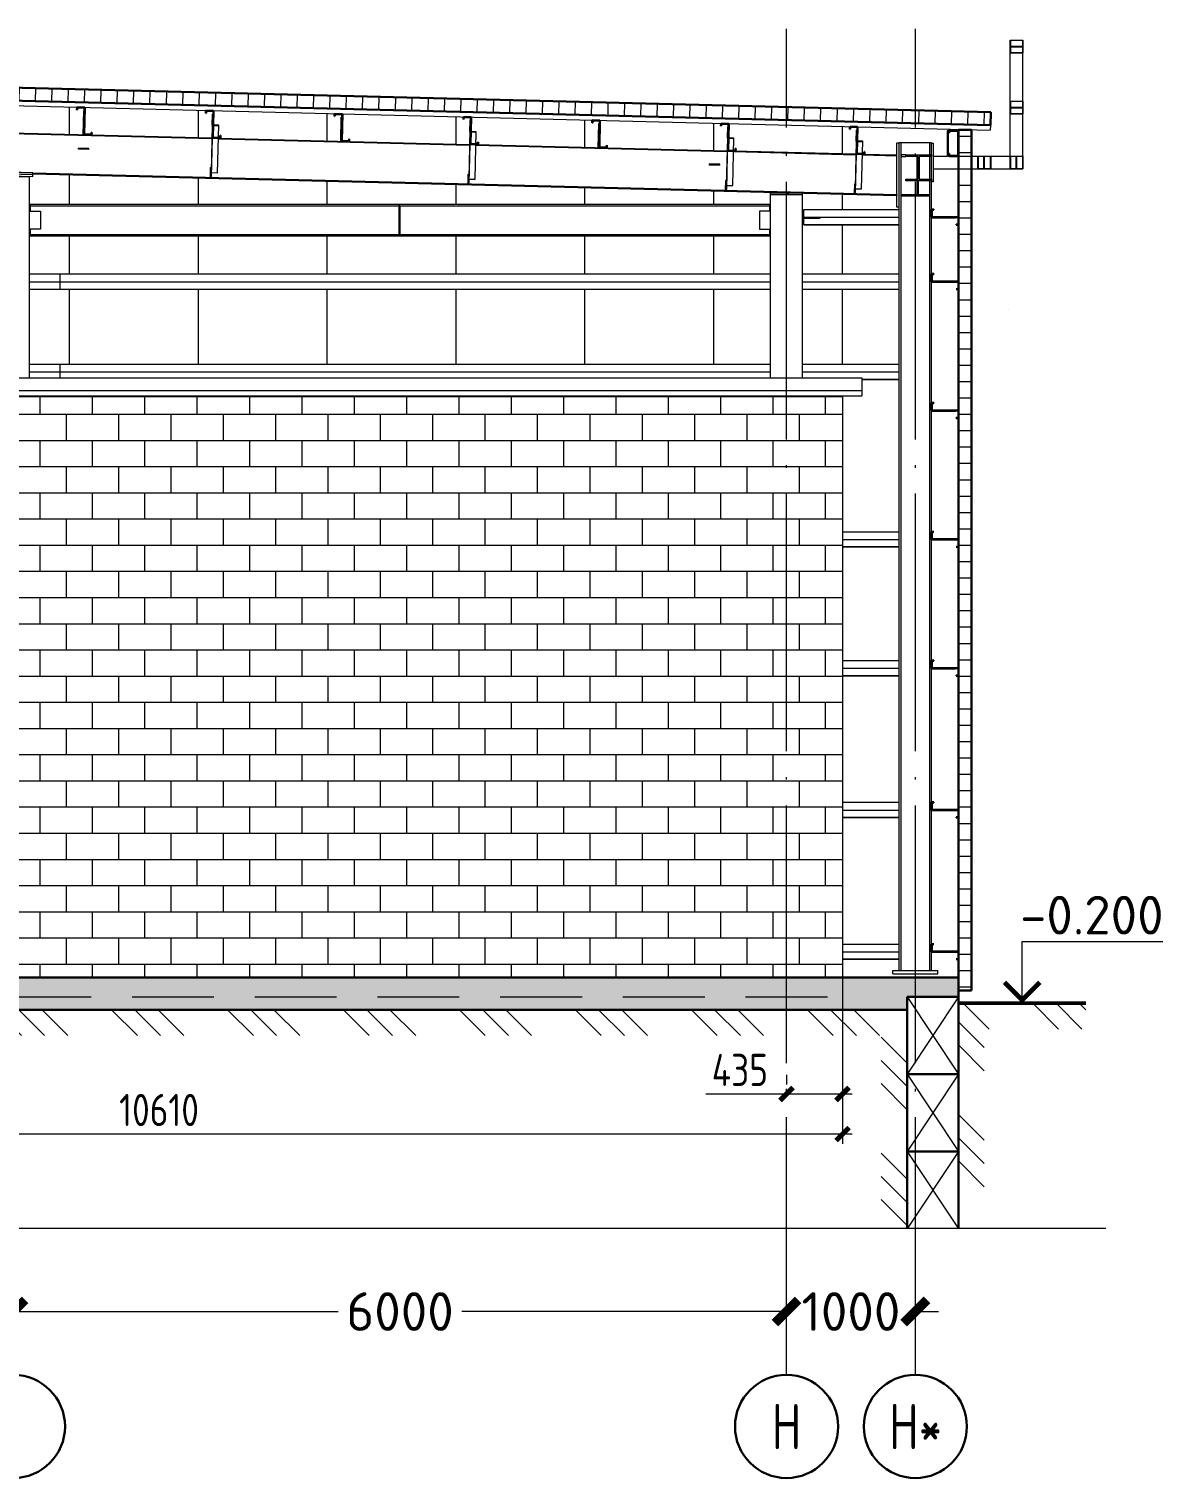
# Model space of a CAD drawing. Extents: x -965262 to 1142518, y -357520 to 71675.
# Drawn here: x 819676 to 828509, y -209034 to -197788 of the extents above; entities that cross this region are included whole.
import ezdxf

# ---------------------------------------------------------------- set-up
doc = ezdxf.new("R2010")
doc.units = 0
doc.header["$LTSCALE"] = 10
doc.linetypes.add('DOTE', pattern=[2.42, 2, -0.2, 0.02, -0.2])
doc.linetypes.add('HIDDEN', pattern=[9.525, 6.35, -3.175])
doc.layers.get('0').update_dxf_attribs({"linetype": 'CONTINUOUS', "lineweight": 30})
doc.layers.get('Defpoints').update_dxf_attribs({"linetype": 'CONTINUOUS'})
doc.layers.add('DOTE', color=7, linetype='DOTE', lineweight=9)
doc.styles.add('GOST 2.304', font='isocpeur.ttf', dxfattribs={"width": 0.75, "height": 250})
doc.styles.get("Standard").update_dxf_attribs({"font": 'isocpeur.ttf', "height": 300})
doc.styles.add('ГОСТ 2м', font='isocpeur.ttf', dxfattribs={"width": 0.8, "height": 250})
doc.dimstyles.get("Standard").update_dxf_attribs({"dimscale": 100, "dimtxt": 300, "dimasz": 1.8, "dimexe": 1.8, "dimexo": 0.625, "dimgap": 0.9, "dimtad": 0, "dimdec": 0, "dimzin": 0, "dimdsep": 46, "dimtxsty": 'Standard', "dimblk": 'ARCHTICK', "dimcen": 0.9, "dimclrd": 256, "dimclre": 256, "dimclrt": 256, "dimadec": 0, "dimazin": 0, "dimtfac": 1, "dimtdec": 0, "dimtofl": 0, "dimtmove": 0, "dimatfit": 3, "dimfxl": 1, "dimtolj": 1, "dimtzin": 0, "dimlwd": 15, "dimlwe": 15, "dimarcsym": 0})
doc.dimstyles.new('ГОСТ 2м', dxfattribs={"dimtxt": 250, "dimasz": 100, "dimexe": 75, "dimexo": 150, "dimgap": 62.5, "dimtad": 1, "dimdec": 0, "dimtxsty": 'ГОСТ 2м', "dimblk": 'ARCHTICK', "dimcen": 150, "dimdle": 75, "dimclrd": 256, "dimclre": 256, "dimclrt": 256, "dimadec": 0, "dimazin": 0, "dimtfac": 1, "dimtdec": 0, "dimtmove": 0, "dimatfit": 3, "dimldrblk": 'OBLIQUE', "dimfxl": 1, "dimlwd": 15, "dimlwe": 15, "dimarcsym": 0})

# ---------------------------------------------------------------- blocks, each defined once
blk = doc.blocks.new('_ArchTick')
at = {"color": 0, "linetype": 'ByBlock', "lineweight": 0, "const_width": 0.4}
blk.add_lwpolyline([(-0.5, -0.5), (0.5, 0.5)], dxfattribs=at)
blk = doc.blocks.new('*D636')
at = {"lineweight": 15, "transparency": 16777216}
for p, q in [((819556, -207680), (819556, -207562)), ((825556, -207680), (825556, -207562)), ((819556, -207742), (822076, -207742)), ((825556, -207742), (823036, -207742))]:
    blk.add_line(p, q, dxfattribs=at)
at = {"layer": 'Defpoints', "color": 0, "lineweight": 15, "transparency": 16777216}
for p in [(819556, -207742), (825556, -207742), (825556, -207742)]:
    blk.add_point(p, dxfattribs=at)
at = {"lineweight": 15, "transparency": 16777216, "xscale": 180, "yscale": 180, "zscale": 180, "rotation": 180}
blk.add_blockref('_ArchTick', (819556, -207742), dxfattribs=at)
at = {"lineweight": 15, "transparency": 16777216, "xscale": 180, "yscale": 180, "zscale": 180}
blk.add_blockref('_ArchTick', (825556, -207742), dxfattribs=at)
at = {"lineweight": 15, "transparency": 16777216, "insert": (822556, -207742), "char_height": 300, "attachment_point": 5}
blk.add_mtext('\\A1;6000', dxfattribs=at)
blk = doc.blocks.new('*D637')
at = {"lineweight": 15, "transparency": 16777216}
for p, q in [((825556, -207680), (825556, -207562)), ((826556, -207680), (826556, -207562)), ((825556, -207742), (825376, -207742)), ((826556, -207742), (826736, -207742))]:
    blk.add_line(p, q, dxfattribs=at)
at = {"layer": 'Defpoints', "color": 0, "lineweight": 15, "transparency": 16777216}
for p in [(825556, -207742), (826556, -207742), (826556, -207742)]:
    blk.add_point(p, dxfattribs=at)
at = {"lineweight": 15, "transparency": 16777216, "xscale": 180, "yscale": 180, "zscale": 180}
blk.add_blockref('_ArchTick', (825556, -207742), dxfattribs=at)
at = {"lineweight": 15, "transparency": 16777216, "xscale": 180, "yscale": 180, "zscale": 180, "rotation": 180}
blk.add_blockref('_ArchTick', (826556, -207742), dxfattribs=at)
at = {"lineweight": 15, "transparency": 16777216, "insert": (826056, -207742), "char_height": 300, "attachment_point": 5}
blk.add_mtext('\\A1;1000', dxfattribs=at)
blk = doc.blocks.new('*D646')
at = {"lineweight": 15, "transparency": 16777216}
for p, q in [((815381, -205300), (815381, -206440)), ((825991, -205300), (825991, -206440)), ((826066, -206365), (815306, -206365))]:
    blk.add_line(p, q, dxfattribs=at)
at = {"layer": 'Defpoints', "color": 0, "lineweight": 15, "transparency": 16777216}
for p in [(815381, -205150), (825991, -205150), (815381, -206365)]:
    blk.add_point(p, dxfattribs=at)
at = {"lineweight": 15, "transparency": 16777216, "xscale": 100, "yscale": 100, "zscale": 100, "rotation": 180}
blk.add_blockref('_ArchTick', (815381, -206365), dxfattribs=at)
at = {"lineweight": 15, "transparency": 16777216, "xscale": 100, "yscale": 100, "zscale": 100}
blk.add_blockref('_ArchTick', (825991, -206365), dxfattribs=at)
at = {"lineweight": 15, "transparency": 16777216, "insert": (820686, -206178), "char_height": 250, "attachment_point": 5, "style": 'ГОСТ 2м'}
blk.add_mtext('10610', dxfattribs=at)
blk = doc.blocks.new('_Oblique')
at = {"color": 0, "linetype": 'ByBlock', "lineweight": -2}
blk.add_line((-0.5, -0.5), (0.5, 0.5), dxfattribs=at)
blk = doc.blocks.new('*D647')
at = {"lineweight": 15, "transparency": 16777216}
for p, q in [((825991, -205300), (825991, -206129)), ((825556, -205904), (825556, -205979)), ((825556, -206054), (824931, -206054)), ((826066, -206054), (825556, -206054))]:
    blk.add_line(p, q, dxfattribs=at)
at = {"layer": 'Defpoints', "color": 0, "lineweight": 15, "transparency": 16777216}
for p in [(825991, -205150), (825556, -206054), (825556, -206054)]:
    blk.add_point(p, dxfattribs=at)
at = {"lineweight": 15, "transparency": 16777216, "xscale": 100, "yscale": 100, "zscale": 100, "rotation": 180}
blk.add_blockref('_ArchTick', (825556, -206054), dxfattribs=at)
at = {"lineweight": 15, "transparency": 16777216, "xscale": 100, "yscale": 100, "zscale": 100}
blk.add_blockref('_ArchTick', (825991, -206054), dxfattribs=at)
at = {"lineweight": 15, "transparency": 16777216, "insert": (825194, -205867), "char_height": 250, "attachment_point": 5, "style": 'ГОСТ 2м'}
blk.add_mtext('435', dxfattribs=at)
blk = doc.blocks.new('555')
at = {"lineweight": 15}
for p, q in [((887662, 223546), (887815, 223546)), ((887662, 223393), (887662, 223546)), ((887812, 223543), (887665, 223543)), ((887665, 223543), (887665, 223396)), ((887812, 223396), (887812, 223543)), ((887815, 223546), (887815, 223393)), ((887662, 222819), (887662, 223393)), ((887815, 223393), (887662, 223393)), ((887665, 223473), (887812, 223473)), ((887665, 223466), (887812, 223466)), ((887665, 223396), (887812, 223396)), ((887815, 222819), (887815, 223393)), ((876593, 222418), (876600, 222702)), ((876600, 222702), (876610, 222702)), ((876610, 222702), (876603, 222417)), ((878135, 222532), (878138, 222664)), ((878138, 222664), (878148, 222664)), ((878148, 222664), (878144, 222531)), ((887662, 222819), (887815, 222819)), ((887662, 222665), (887662, 222819)), ((887815, 222665), (887662, 222665)), ((887662, 222162), (887662, 222665)), ((887812, 222815), (887665, 222815)), ((887665, 222815), (887665, 222668)), ((887665, 222746), (887812, 222746)), ((887665, 222738), (887812, 222738)), ((887665, 222668), (887812, 222668)), ((887812, 222668), (887812, 222815)), ((887815, 222819), (887815, 222665)), ((887815, 222162), (887815, 222665)), ((878135, 222532), (878121, 221972)), ((878126, 221918), (878141, 222527)), ((878212, 222530), (878135, 222532)), ((878141, 222527), (878212, 222526)), ((878198, 221963), (878212, 222530)), ((879669, 222341), (879676, 222625)), ((879676, 222625), (879686, 222625)), ((879686, 222625), (879679, 222341)), ((881211, 222455), (881214, 222587)), ((881214, 222587), (881224, 222587)), ((881224, 222587), (881220, 222455)), ((882745, 222264), (882752, 222549)), ((882752, 222549), (882762, 222548)), ((882762, 222548), (882755, 222264)), ((884287, 222378), (884290, 222510)), ((884290, 222510), (884300, 222510)), ((884300, 222510), (884296, 222378)), ((875132, 222454), (878131, 222379)), ((875132, 222445), (878131, 222370)), ((878134, 222481), (878140, 222481)), ((878208, 222377), (881207, 222302)), ((878208, 222368), (881207, 222293)), ((881211, 222455), (881197, 221895)), ((881202, 221841), (881217, 222451)), ((881210, 222404), (881216, 222404)), ((881288, 222453), (881211, 222455)), ((881217, 222451), (881288, 222449)), ((881274, 221886), (881288, 222453)), ((884287, 222378), (884273, 221818)), ((884278, 221764), (884293, 222374)), ((884286, 222327), (884292, 222327)), ((884364, 222376), (884287, 222378)), ((884293, 222374), (884364, 222372)), ((884350, 221809), (884364, 222376)), ((885825, 222340), (885811, 221780)), ((885816, 221726), (885831, 222335)), ((885825, 222340), (885828, 222472)), ((885902, 222338), (885825, 222340)), ((885828, 222472), (885838, 222472)), ((885831, 222335), (885902, 222334)), ((885838, 222472), (885834, 222339)), ((885888, 221771), (885902, 222338)), ((886311, 221550), (886311, 222319)), ((886311, 222319), (886339, 222319)), ((886723, 222319), (886339, 222319)), ((886339, 212439), (886339, 222319)), ((886360, 212439), (886360, 222319)), ((886702, 222175), (886702, 222319)), ((886723, 222175), (886723, 222319)), ((886922, 222465), (886912, 222465)), ((886912, 222465), (886912, 222162)), ((886922, 222465), (886922, 222162)), ((876537, 222244), (876538, 222256)), ((876660, 222240), (876537, 222244)), ((876661, 222253), (876538, 222256)), ((876660, 222240), (876661, 222253)), ((881284, 222301), (884283, 222226)), ((881284, 222291), (884283, 222216)), ((884360, 222224), (885821, 222187)), ((884360, 222215), (885821, 222178)), ((885824, 222289), (885830, 222289)), ((885898, 222185), (886311, 222175)), ((885898, 222176), (886311, 222166)), ((886311, 222166), (886311, 222175)), ((886311, 222166), (886311, 222166)), ((886415, 222175), (886362, 222175)), ((886362, 222175), (886362, 222157)), ((886362, 222157), (886415, 222157)), ((886415, 222157), (886415, 222175)), ((886415, 222175), (886723, 222175)), ((886563, 222157), (886415, 222157)), ((886549, 222157), (886549, 221886)), ((886563, 221886), (886563, 222157)), ((886723, 222157), (886575, 222157)), ((886575, 222157), (886575, 221886)), ((886702, 221886), (886702, 222157)), ((886723, 222316), (886742, 222316)), ((886723, 222175), (886723, 222157)), ((886723, 221886), (886723, 222157)), ((886742, 222316), (886742, 221854)), ((886742, 222162), (886912, 222162)), ((886922, 222162), (886912, 222162)), ((886922, 222162), (887277, 222162)), ((887277, 222008), (887277, 222162)), ((887277, 222162), (887431, 222162)), ((887427, 222158), (887281, 222158)), ((887281, 222158), (887281, 222012)), ((887350, 222012), (887350, 222158)), ((887358, 222012), (887358, 222158)), ((887427, 222012), (887427, 222158)), ((887431, 222162), (887662, 222162)), ((887431, 222162), (887431, 222008)), ((887662, 222008), (887662, 222162)), ((887662, 222162), (887815, 222162)), ((887812, 222158), (887665, 222158)), ((887665, 222158), (887665, 222012)), ((887735, 222012), (887735, 222158)), ((887742, 222012), (887742, 222158)), ((887812, 222012), (887812, 222158)), ((887815, 222162), (887815, 222008)), ((875044, 221985), (875993, 221962)), ((875993, 221962), (875532, 221973)), ((878113, 221909), (878116, 222024)), ((878116, 222024), (878122, 222024)), ((878120, 221909), (878121, 221972)), ((884073, 222055), (884074, 222068)), ((884197, 222052), (884073, 222055)), ((884197, 222065), (884074, 222068)), ((884197, 222052), (884197, 222065)), ((886549, 222129), (886563, 222129)), ((886742, 222008), (887277, 222008)), ((887277, 222008), (887431, 222008)), ((887281, 222012), (887427, 222012)), ((887431, 222008), (887662, 222008)), ((887662, 222008), (887815, 222008)), ((887665, 222012), (887812, 222012)), ((875992, 221915), (875531, 221927)), ((875993, 221939), (875532, 221950)), ((875569, 221926), (875954, 221916)), ((875954, 219516), (875954, 221916)), ((875992, 221915), (875993, 221939)), ((875993, 221939), (875993, 221962)), ((875993, 221962), (875993, 221949)), ((875993, 221962), (886311, 221704)), ((875993, 221949), (886311, 221692)), ((878120, 221918), (878126, 221918)), ((878127, 221964), (878198, 221963)), ((881189, 221832), (881192, 221947)), ((881192, 221947), (881198, 221947)), ((881196, 221832), (881197, 221895)), ((881196, 221841), (881202, 221841)), ((881203, 221888), (881274, 221886)), ((884265, 221755), (884268, 221871)), ((884268, 221871), (884274, 221870)), ((884272, 221755), (884273, 221818)), ((884279, 221811), (884350, 221809)), ((885803, 221717), (885806, 221832)), ((885806, 221832), (885812, 221832)), ((886415, 221867), (886415, 221886)), ((886415, 221886), (886563, 221886)), ((886723, 221867), (886415, 221867)), ((886549, 221914), (886563, 221914)), ((886549, 221867), (886549, 221704)), ((886563, 221867), (886563, 221704)), ((886575, 221886), (886723, 221886)), ((886702, 212439), (886702, 221867)), ((886723, 221886), (886723, 221867)), ((886723, 221523), (886723, 221867)), ((886742, 221854), (886723, 221854)), ((884272, 221764), (884278, 221764)), ((884800, 221705), (884800, 221723)), ((884800, 221723), (884999, 221723)), ((884800, 221705), (885185, 221705)), ((884800, 219516), (884800, 221705)), ((884999, 221705), (884999, 221724)), ((884999, 221724), (885013, 221724)), ((885013, 221724), (885013, 221705)), ((885013, 221723), (885048, 221723)), ((885185, 221705), (885185, 221720)), ((885185, 219516), (885185, 221705)), ((885810, 221717), (885811, 221780)), ((885810, 221726), (885816, 221726)), ((885817, 221772), (885888, 221771)), ((886311, 221704), (886311, 221692)), ((886362, 221704), (886700, 221704)), ((886362, 221704), (886362, 221686)), ((886362, 221686), (886700, 221686)), ((886563, 221704), (886549, 221704)), ((886700, 221704), (886700, 221686)), ((875954, 221505), (876085, 221505)), ((884792, 221585), (875962, 221585)), ((875962, 221585), (875962, 221505)), ((875962, 221568), (884792, 221568)), ((876085, 221505), (876085, 221290)), ((880373, 221567), (880364, 221567)), ((880364, 221567), (880364, 221228)), ((880373, 221567), (880373, 221228)), ((884800, 221505), (884669, 221505)), ((884669, 221505), (884669, 221290)), ((884792, 221505), (884792, 221585)), ((885200, 221523), (886339, 221523)), ((885200, 221431), (885200, 221523)), ((886339, 221550), (886311, 221550)), ((876085, 221290), (875954, 221290)), ((875962, 221290), (875962, 221210)), ((884669, 221290), (884800, 221290)), ((884792, 221210), (884792, 221290)), ((885185, 221431), (885200, 221431)), ((885185, 221422), (885392, 221422)), ((885200, 221431), (886339, 221431)), ((885200, 221341), (885200, 221422)), ((885200, 221344), (886339, 221344)), ((885200, 221341), (886339, 221341)), ((885392, 221422), (885392, 221431)), ((886723, 220754), (886723, 221431)), ((887008, 221422), (886723, 221422)), ((887008, 221431), (887008, 221422)), ((875962, 221226), (884792, 221226)), ((875962, 221210), (884792, 221210)), ((880373, 221228), (880364, 221228)), ((875954, 220754), (876315, 220754)), ((875954, 220754), (884800, 220754)), ((875954, 220662), (876315, 220662)), ((875954, 220662), (884800, 220662)), ((876315, 220754), (876315, 220572)), ((885185, 220754), (886339, 220754)), ((885185, 220662), (886339, 220662)), ((886723, 219216), (886723, 220662)), ((887008, 220653), (886723, 220653)), ((887008, 220662), (887008, 220653)), ((875954, 220574), (876315, 220574)), ((875954, 220574), (884800, 220574)), ((875954, 220572), (876315, 220572)), ((875954, 220572), (884800, 220572)), ((885185, 220574), (886339, 220574)), ((885185, 220572), (886339, 220572)), ((875954, 219677), (876315, 219677)), ((875954, 219677), (884800, 219677)), ((875954, 219585), (876315, 219585)), ((875954, 219585), (884800, 219585)), ((876315, 219677), (876315, 219516)), ((885185, 219677), (886339, 219677)), ((885185, 219585), (886339, 219585)), ((885892, 219498), (886339, 219498)), ((885892, 219495), (886339, 219495)), ((886723, 217677), (886723, 219123)), ((887008, 219114), (886723, 219114)), ((887008, 219123), (887008, 219114)), ((885662, 217677), (886339, 217677)), ((885662, 217585), (886339, 217585)), ((885662, 217498), (886339, 217498)), ((886339, 217495), (885662, 217495)), ((886723, 216139), (886723, 217585)), ((887008, 217576), (886723, 217576)), ((887008, 217585), (887008, 217576)), ((885662, 216139), (886339, 216139)), ((885662, 216046), (886339, 216046)), ((885662, 215959), (886339, 215959)), ((885662, 215957), (886339, 215957)), ((886723, 214446), (886723, 216046)), ((887008, 216037), (886723, 216037)), ((887008, 216046), (887008, 216037)), ((885662, 214446), (886339, 214446)), ((885662, 214354), (886339, 214354)), ((885662, 214267), (886339, 214267)), ((885662, 214264), (886339, 214264)), ((886723, 212754), (886723, 214354)), ((887008, 214345), (886723, 214345)), ((887008, 214354), (887008, 214345)), ((885662, 212754), (886339, 212754)), ((885662, 212662), (886339, 212662)), ((886723, 212439), (886723, 212662)), ((887008, 212653), (886723, 212653)), ((887008, 212662), (887008, 212653)), ((885662, 212574), (886339, 212574)), ((886339, 212572), (885662, 212572)), ((886262, 212400), (886262, 212439)), ((886262, 212439), (886800, 212439)), ((886262, 212400), (886800, 212400)), ((886800, 212400), (886800, 212439))]:
    blk.add_line(p, q, dxfattribs=at)
for p, q in [((886723, 221431), (886723, 221523)), ((886723, 221523), (886752, 221523)), ((886752, 221521), (886726, 221521)), ((886726, 221521), (886726, 221434)), ((886752, 221523), (886752, 221521)), ((887044, 221431), (886723, 221431)), ((886726, 221434), (887046, 221434)), ((887017, 221341), (887017, 221344)), ((887017, 221344), (887044, 221344)), ((887017, 221341), (887046, 221341)), ((887044, 221344), (887044, 221431)), ((887046, 221341), (887046, 221434)), ((886723, 220662), (886723, 220754)), ((886723, 220754), (886752, 220754)), ((887044, 220662), (886723, 220662)), ((886752, 220752), (886726, 220752)), ((886726, 220752), (886726, 220664)), ((886726, 220664), (887046, 220664)), ((886752, 220754), (886752, 220752)), ((887044, 220574), (887044, 220662)), ((887046, 220572), (887046, 220664)), ((887017, 220572), (887017, 220574)), ((887017, 220574), (887044, 220574)), ((887017, 220572), (887046, 220572)), ((886723, 219123), (886723, 219216)), ((886723, 219216), (886752, 219216)), ((886752, 219213), (886726, 219213)), ((886726, 219213), (886726, 219126)), ((886752, 219216), (886752, 219213)), ((887044, 219123), (886723, 219123)), ((886726, 219126), (887046, 219126)), ((887017, 219034), (887017, 219036)), ((887017, 219036), (887044, 219036)), ((887017, 219034), (887046, 219034)), ((887044, 219036), (887044, 219123)), ((887046, 219034), (887046, 219126)), ((886723, 217585), (886723, 217677)), ((886723, 217677), (886752, 217677)), ((886752, 217675), (886726, 217675)), ((886726, 217675), (886726, 217587)), ((886752, 217677), (886752, 217675)), ((887044, 217585), (886723, 217585)), ((886726, 217587), (887046, 217587)), ((887017, 217495), (887017, 217498)), ((887017, 217498), (887044, 217498)), ((887017, 217495), (887046, 217495)), ((887044, 217498), (887044, 217585)), ((887046, 217495), (887046, 217587)), ((886723, 216046), (886723, 216139)), ((886723, 216139), (886752, 216139)), ((886752, 216136), (886726, 216136)), ((886726, 216136), (886726, 216049)), ((886752, 216139), (886752, 216136)), ((887044, 216046), (886723, 216046)), ((886726, 216049), (887046, 216049)), ((887017, 215957), (887017, 215959)), ((887017, 215959), (887044, 215959)), ((887017, 215957), (887046, 215957)), ((887044, 215959), (887044, 216046)), ((887046, 215957), (887046, 216049)), ((886723, 214354), (886723, 214446)), ((886723, 214446), (886752, 214446)), ((886752, 214444), (886726, 214444)), ((886726, 214444), (886726, 214357)), ((886752, 214446), (886752, 214444)), ((887044, 214354), (886723, 214354)), ((886726, 214357), (887046, 214357)), ((887017, 214264), (887017, 214267)), ((887017, 214267), (887044, 214267)), ((887017, 214264), (887046, 214264)), ((887044, 214267), (887044, 214354)), ((887046, 214264), (887046, 214357)), ((886723, 212662), (886723, 212754)), ((886723, 212754), (886752, 212754)), ((887044, 212662), (886723, 212662)), ((886752, 212752), (886726, 212752)), ((886726, 212752), (886726, 212664)), ((886726, 212664), (887046, 212664)), ((886752, 212754), (886752, 212752)), ((887044, 212574), (887044, 212662)), ((887046, 212572), (887046, 212664)), ((887017, 212572), (887017, 212574)), ((887017, 212574), (887044, 212574)), ((887017, 212572), (887046, 212572))]:
    blk.add_line(p, q)

msp = doc.modelspace()

# ---------------------------------------------------------------- hatches: boundary and pattern name
at = {"lineweight": 15}
h = msp.add_hatch(dxfattribs=at)
h.set_pattern_fill('LINE', color=6, scale=40, angle=88.557, style=0)
h.set_pattern_definition([(88.557, (2112928.32, -241418.45), (-126.959725, 3.19817), [])])
h.paths.add_polyline_path([(827138.7, -198534.6), (812972.2, -198177.7), (812974.7, -198077.8), (827141.2, -198434.6)])
h = msp.add_hatch(dxfattribs=at)
h.set_pattern_fill('LINE', color=6, scale=40, style=0)
h.set_pattern_definition([(0, (2112928.32, -241418.45), (0, 127), [])])
h.paths.add_polyline_path([(826991.2, -205249.9), (826891.2, -205249.9), (826891.2, -198570.9), (826991.2, -198570.9)])
h = msp.add_hatch(dxfattribs=at)
h.set_pattern_fill('AR-B816', color=4)
h.set_pattern_definition([(0, (2144767.36, -254422.12), (0, 203.2), []), (90, (2144767.36, -254422.12), (-203.2, 203.2), [203.2, -203.2])])
edge = h.paths.add_edge_path()
edge.add_ellipse((833110.4, -201036.2), major_axis=(0, -1156.9), ratio=0.2952217, start_angle=0, end_angle=360)
h.paths.add_polyline_path([(826918.3, -201378.8), (826918.3, -200653.8), (826318.3, -200653.8), (826318.3, -201378.8)], flags=9)
h = msp.add_hatch(dxfattribs=at)
h.set_pattern_fill('AR-B816', color=4, style=0)
h.set_pattern_definition([(0, (2112928.32, -241418.45), (0, 203.2), []), (90, (2112928.32, -241418.45), (-203.2, 203.2), [203.2, -203.2])])
h.paths.add_polyline_path([(805892.1, -200639.9), (802786.2, -200639.9), (802786.2, -205149.9), (805892.1, -205149.9)])
h.paths.add_polyline_path([(805892.1, -203150.1), (805892.1, -203400.1), (806392.1, -203275.1)], flags=16)
h.paths.add_polyline_path([(805892.1, -203400.1), (805392.1, -203525.1), (805892.1, -203650.1)], flags=16)
h.paths.add_polyline_path([(813556.2, -200639.9), (807556.2, -200639.9), (807556.2, -205149.9), (807836.2, -205149.9), (807836.2, -203049.9), (808846.2, -203049.9), (808846.2, -205149.9), (809446.2, -205149.9), (809446.2, -203049.9), (810456.2, -203049.9), (810456.2, -205149.9), (813556.2, -205149.9)])
h.paths.add_polyline_path([(807556.2, -200639.9), (807436.2, -200639.9), (807436.2, -203049.9), (807436.2, -205149.9), (807556.2, -205149.9)])
h.paths.add_polyline_path([(815181.2, -200639.9), (813556.2, -200639.9), (813556.2, -205149.9), (815181.2, -205149.9)])
h.paths.add_polyline_path([(819556.2, -200639.9), (815381.2, -200639.9), (815381.2, -205149.9), (819556.2, -205149.9)])
h.paths.add_polyline_path([(825556.2, -200639.9), (819556.2, -200639.9), (819556.2, -205149.9), (825556.2, -205149.9)])
h.paths.add_polyline_path([(825991.2, -200639.9), (825556.2, -200639.9), (825556.2, -205149.9), (825991.2, -205149.9)])
h.paths.add_polyline_path([(805892.1, -200639.9), (807236.2, -200639.9), (807236.2, -205149.9), (805892.1, -205149.9), (805892.1, -203650.1), (805392.1, -203525.1), (806392.1, -203275.1), (805892.1, -203150.1)])
h.paths.add_polyline_path([(814518.6, -201942.3), (814795.5, -201942.3), (814795.5, -201424.2), (814518.6, -201424.2)], flags=0)
h.paths.add_polyline_path([(810456.2, -205149.9), (810456.2, -205149.9), (810456.2, -203049.9), (810456.2, -203049.9)], flags=16)
h.paths.add_polyline_path([(814930.6, -202016.7), (814930.6, -201371.7), (814330.6, -201371.7), (814330.6, -202016.7)], flags=24)
h = msp.add_hatch(dxfattribs=at)
h.set_pattern_fill('ANSI35', color=256, scale=40, style=0)
h.set_pattern_definition([(45, (806812.04, -177633.14), (-179.6051, 179.6051), []), (45, (806991.65, -177633.14), (-179.6051, 179.6051), [317.5, -63.5, 0, -63.5])])
h.paths.add_polyline_path([(805892.1, -205399.9), (805892.1, -205149.9), (826891.2, -205149.9), (826891.2, -205299.9), (826491.2, -205299.9), (826491.2, -205399.9)])
h.paths.add_polyline_path([(805892.1, -205149.9), (801952.7, -205149.9), (801952.7, -205399.9), (805892.1, -205399.9)])
h = msp.add_hatch(dxfattribs=at)
h.set_pattern_fill('MCSHATCHBG', color=256, scale=40, angle=90, style=0, pattern_type=2)
h.set_pattern_definition([(135, (796812.04, -197194.8), (-450, -450), []), (135, (796812.04, -197014.8), (-450, -450), []), (135, (796812.04, -197734.8), (-450, -450), [])])
h.paths.add_polyline_path([(805892.1, -205599.9), (805892.1, -205399.9), (826491.2, -205399.9), (826502.2, -207094.1), (826291.2, -207094.1), (826291.2, -205599.9)])
h.paths.add_polyline_path([(826891.2, -207094.1), (826891.2, -205349.9), (827879.9, -205349.9), (827879.9, -205549.9), (827091.2, -205549.9), (827091.2, -207094.1)])
h.paths.add_polyline_path([(805892.1, -205399.9), (801952.7, -205399.9), (801952.7, -205599.9), (805892.1, -205599.9)])

# ---------------------------------------------------------------- linework, layer by layer
at = {"color": 6}
for p, q in [((812974.7, -198077.8, 7485.4), (827141.2, -198434.6, 7485.4)), ((812972.2, -198177.7, 7485.4), (827138.7, -198534.6, 7485.4)), ((827141.2, -198434.6, 7485.4), (827138.7, -198534.6, 7485.4)), ((826991.2, -198570.9, 7993.3), (826891.2, -198570.9, 7993.3))]:
    msp.add_line(p, q, dxfattribs=at)
at = {"color": 6, "lineweight": 15}
for p, q in [((815381.2, -198278.4, 7485.4), (827137.7, -198574.6, 7485.4)), ((819991.2, -198606, 7993.3), (819991.2, -198394.5, 7993.3)), ((820991.2, -198631, 7993.3), (820991.2, -198419.7, 7993.3)), ((821991.2, -198655.9, 7993.3), (821991.2, -198444.9, 7993.3)), ((822991.2, -198680.9, 7993.3), (822991.2, -198470.1, 7993.3)), ((823991.2, -198705.9, 7993.3), (823991.2, -198495.3, 7993.3)), ((824991.2, -198730.8, 7993.3), (824991.2, -198520.5, 7993.3)), ((825991.2, -198755.8, 7993.3), (825991.2, -198545.7, 7993.3)), ((827138.7, -198534.6, 7485.4), (827137.7, -198574.6, 7485.4)), ((819991.2, -199149.9, 7993.3), (819991.2, -198920.1, 7993.3)), ((820991.2, -199149.9, 7993.3), (820991.2, -198945.1, 7993.3)), ((821991.2, -199149.9, 7993.3), (821991.2, -198970, 7993.3)), ((822991.2, -199149.9, 7993.3), (822991.2, -198995, 7993.3)), ((823991.2, -199149.9, 7993.3), (823991.2, -199020, 7993.3)), ((824991.2, -199149.9, 7993.3), (824991.2, -199044.9, 7993.3)), ((825991.2, -199189.9, 7993.3), (825991.2, -199069.9, 7993.3)), ((825991.2, -199689.9, 7993.3), (825991.2, -199308.3, 7993.3)), ((819991.2, -199689.9, 7993.3), (819991.2, -199393.9, 7993.3)), ((820991.2, -199689.9, 7993.3), (820991.2, -199393.9, 7993.3)), ((821991.2, -199689.9, 7993.3), (821991.2, -199393.9, 7993.3)), ((822991.2, -199689.9, 7993.3), (822991.2, -199393.9, 7993.3)), ((823991.2, -199689.9, 7993.3), (823991.2, -199393.9, 7993.3)), ((824991.2, -199689.9, 7993.3), (824991.2, -199393.9, 7993.3)), ((819991.2, -200389.9, 7993.3), (819991.2, -199808.3, 7993.3)), ((820991.2, -200389.9, 7993.3), (820991.2, -199808.3, 7993.3)), ((821991.2, -200389.9, 7993.3), (821991.2, -199808.3, 7993.3)), ((822991.2, -200389.9, 7993.3), (822991.2, -199808.3, 7993.3)), ((823991.2, -200389.9, 7993.3), (823991.2, -199808.3, 7993.3)), ((824991.2, -200389.9, 7993.3), (824991.2, -199808.3, 7993.3)), ((825991.2, -200389.9, 7993.3), (825991.2, -199808.3, 7993.3)), ((815381.2, -200494.9, 7993.3), (826141.2, -200494.9, 7993.3)), ((815381.2, -200594.9, 7993.3), (826141.2, -200594.9, 7993.3)), ((815381.2, -200634.9, 7993.3), (826141.2, -200634.9, 7993.3))]:
    msp.add_line(p, q, dxfattribs=at)
for p, q in [((820049.5, -198397.4, 7485.4), (820049.1, -198416.4, 7485.4)), ((820049.1, -198416.4, 7485.4), (820050.7, -198416.5, 7485.4)), ((820109.5, -198398.9, 7485.4), (820049.5, -198397.4, 7485.4)), ((820050.7, -198416.5, 7485.4), (820051.1, -198399.1, 7485.4)), ((820051.1, -198399.1, 7485.4), (820107.9, -198400.5, 7485.4)), ((820107.9, -198400.5, 7485.4), (820102.8, -198608.8, 7485.4)), ((820104.4, -198607.2, 7485.4), (820109.5, -198398.9, 7485.4)), ((821049.2, -198422.4, 7485.4), (821048.8, -198441.4, 7485.4)), ((821048.8, -198441.4, 7485.4), (821050.4, -198441.4, 7485.4)), ((821109.2, -198423.9, 7485.4), (821049.2, -198422.4, 7485.4)), ((821050.4, -198441.4, 7485.4), (821050.8, -198424, 7485.4)), ((821050.8, -198424, 7485.4), (821107.6, -198425.4, 7485.4)), ((821107.6, -198425.4, 7485.4), (821102.5, -198633.8, 7485.4)), ((821104.1, -198632.2, 7485.4), (821109.2, -198423.9, 7485.4)), ((822048.9, -198447.3, 7485.4), (822048.5, -198466.3, 7485.4)), ((822048.5, -198466.3, 7485.4), (822050.1, -198466.4, 7485.4)), ((822108.9, -198448.8, 7485.4), (822048.9, -198447.3, 7485.4)), ((822050.1, -198466.4, 7485.4), (822050.5, -198449, 7485.4)), ((822050.5, -198449, 7485.4), (822107.3, -198450.4, 7485.4)), ((822107.3, -198450.4, 7485.4), (822102.2, -198658.7, 7485.4)), ((822103.8, -198657.1, 7485.4), (822108.9, -198448.8, 7485.4)), ((823048.6, -198472.3, 7485.4), (823048.1, -198491.3, 7485.4)), ((823108.6, -198473.8, 7485.4), (823048.6, -198472.3, 7485.4)), ((823049.7, -198491.3, 7485.4), (823050.2, -198473.9, 7485.4)), ((823050.2, -198473.9, 7485.4), (823107, -198475.3, 7485.4)), ((823107, -198475.3, 7485.4), (823101.9, -198683.7, 7485.4)), ((823103.5, -198682.1, 7485.4), (823108.6, -198473.8, 7485.4)), ((820161.6, -198591.2, 7485.4), (820161.2, -198608.6, 7485.4)), ((820163.2, -198591.3, 7485.4), (820161.6, -198591.2, 7485.4)), ((820162.8, -198610.3, 7485.4), (820163.2, -198591.3, 7485.4)), ((823048.1, -198491.3, 7485.4), (823049.7, -198491.3, 7485.4)), ((824048.3, -198497.2, 7485.4), (824047.8, -198516.2, 7485.4)), ((824047.8, -198516.2, 7485.4), (824049.4, -198516.3, 7485.4)), ((824108.3, -198498.7, 7485.4), (824048.3, -198497.2, 7485.4)), ((824049.4, -198516.3, 7485.4), (824049.9, -198498.9, 7485.4)), ((824049.9, -198498.9, 7485.4), (824106.6, -198500.3, 7485.4)), ((824106.6, -198500.3, 7485.4), (824101.5, -198708.6, 7485.4)), ((824103.2, -198707, 7485.4), (824108.3, -198498.7, 7485.4)), ((825048, -198522.2, 7485.4), (825047.5, -198541.2, 7485.4)), ((825047.5, -198541.2, 7485.4), (825049.1, -198541.2, 7485.4)), ((825108, -198523.7, 7485.4), (825048, -198522.2, 7485.4)), ((825049.1, -198541.2, 7485.4), (825049.5, -198523.8, 7485.4)), ((825049.5, -198523.8, 7485.4), (825106.3, -198525.2, 7485.4)), ((825106.3, -198525.2, 7485.4), (825101.2, -198733.6, 7485.4)), ((825102.9, -198732, 7485.4), (825108, -198523.7, 7485.4)), ((826047.7, -198547.1, 7485.4), (826047.2, -198566.1, 7485.4)), ((826047.2, -198566.1, 7485.4), (826048.8, -198566.2, 7485.4)), ((826107.7, -198548.6, 7485.4), (826047.7, -198547.1, 7485.4)), ((826048.8, -198566.2, 7485.4), (826049.2, -198548.8, 7485.4)), ((826049.2, -198548.8, 7485.4), (826106, -198550.2, 7485.4)), ((826106, -198550.2, 7485.4), (826100.9, -198758.5, 7485.4)), ((826102.6, -198756.9, 7485.4), (826107.7, -198548.6, 7485.4)), ((826819.4, -198594.9, 7485.4), (826816.2, -198594.9, 7485.4)), ((820102.8, -198608.8, 7485.4), (820162.8, -198610.3, 7485.4)), ((820161.2, -198608.6, 7485.4), (820104.4, -198607.2, 7485.4)), ((821102.5, -198633.8, 7485.4), (821162.5, -198635.2, 7485.4)), ((821160.9, -198633.6, 7485.4), (821104.1, -198632.2, 7485.4)), ((821161.3, -198616.2, 7485.4), (821160.9, -198633.6, 7485.4)), ((821162.9, -198616.2, 7485.4), (821161.3, -198616.2, 7485.4)), ((821162.5, -198635.2, 7485.4), (821162.9, -198616.2, 7485.4)), ((822102.2, -198658.7, 7485.4), (822162.2, -198660.2, 7485.4)), ((822160.6, -198658.5, 7485.4), (822103.8, -198657.1, 7485.4)), ((822161, -198641.1, 7485.4), (822160.6, -198658.5, 7485.4)), ((822162.6, -198641.2, 7485.4), (822161, -198641.1, 7485.4)), ((822162.2, -198660.2, 7485.4), (822162.6, -198641.2, 7485.4)), ((823101.9, -198683.7, 7485.4), (823161.8, -198685.1, 7485.4)), ((823160.3, -198683.5, 7485.4), (823103.5, -198682.1, 7485.4)), ((823160.7, -198666.1, 7485.4), (823160.3, -198683.5, 7485.4)), ((823162.3, -198666.1, 7485.4), (823160.7, -198666.1, 7485.4)), ((823161.8, -198685.1, 7485.4), (823162.3, -198666.1, 7485.4)), ((824101.5, -198708.6, 7485.4), (824161.5, -198710.1, 7485.4)), ((824160, -198708.4, 7485.4), (824103.2, -198707, 7485.4)), ((824160.4, -198691, 7485.4), (824160, -198708.4, 7485.4)), ((824162, -198691.1, 7485.4), (824160.4, -198691, 7485.4)), ((824161.5, -198710.1, 7485.4), (824162, -198691.1, 7485.4)), ((825101.2, -198733.6, 7485.4), (825161.2, -198735, 7485.4)), ((825159.7, -198733.4, 7485.4), (825102.9, -198732, 7485.4)), ((825160.1, -198716, 7485.4), (825159.7, -198733.4, 7485.4)), ((825161.7, -198716, 7485.4), (825160.1, -198716, 7485.4)), ((825161.2, -198735, 7485.4), (825161.7, -198716, 7485.4)), ((826100.9, -198758.5, 7485.4), (826160.9, -198760, 7485.4)), ((826159.3, -198758.3, 7485.4), (826102.6, -198756.9, 7485.4)), ((826159.8, -198740.9, 7485.4), (826159.3, -198758.3, 7485.4)), ((826161.4, -198741, 7485.4), (826159.8, -198740.9, 7485.4)), ((826160.9, -198760, 7485.4), (826161.4, -198741, 7485.4)), ((826819.4, -198754.9, 7485.4), (826816.2, -198754.9, 7485.4)), ((801952.7, -205149.9, 9801.8), (826891.2, -205149.9, 7993.3)), ((826891.2, -205149.9, 7993.3), (826891.2, -205399.9, 7993.3)), ((826491.2, -205299.9, 7993.3), (826891.2, -205299.9, 7993.3)), ((826491.2, -205299.9, 7993.3), (826491.2, -205899.9, 7993.3)), ((826891.2, -205299.9, 7993.3), (826891.2, -205899.9, 7993.3)), ((801952.7, -205399.9, 9801.8), (826491.2, -205399.9, 7993.3)), ((826491.2, -205899.9, 7993.3), (826891.2, -205899.9, 7993.3)), ((826491.2, -205899.9, 7993.3), (826891.2, -205899.9, 7993.3)), ((826491.2, -205899.9, 7993.3), (826491.2, -206499.9, 7993.3)), ((826891.2, -205899.9, 7993.3), (826891.2, -206499.9, 7993.3)), ((826491.2, -206499.9, 7993.3), (826891.2, -206499.9, 7993.3)), ((826491.2, -206499.9, 7993.3), (826891.2, -206499.9, 7993.3)), ((826491.2, -206499.9, 7993.3), (826491.2, -207094.1, 7993.3)), ((826891.2, -206499.9, 7993.3), (826891.2, -207094.1, 7993.3))]:
    msp.add_line(p, q)
at = {"color": 6, "extrusion": (0, 0, -1)}
for p, q in [((826891.2, -205249.9, 7993.3), (826891.2, -198570.9, 7993.3)), ((826991.2, -198570.9, 7993.3), (826991.2, -205249.9, 7993.3)), ((826991.2, -205249.9, 7993.3), (826891.2, -205249.9, 7993.3))]:
    msp.add_line(p, q, dxfattribs=at)
at = {"color": 6, "lineweight": 15, "ltscale": 10, "extrusion": (0, 0, -1)}
msp.add_line((826141.2, -200494.9, 7993.3), (826141.2, -200634.9, 7993.3), dxfattribs=at)
at = {"color": 4, "lineweight": 15}
msp.add_line((815381.2, -200639.9, 7993.3), (825991.2, -200639.9, 7993.3), dxfattribs=at)
at = {"color": 4, "lineweight": 15, "ltscale": 10, "extrusion": (0, 0, -1)}
msp.add_line((825991.2, -200639.9, 7993.3), (825991.2, -205149.9, 7993.3), dxfattribs=at)
at = {"lineweight": 15, "ltscale": 100}
for p, q in [((827385.6, -205349.9, 7993.3), (827385.6, -204869.9, 7993.3)), ((827385.6, -204869.9, 7993.3), (828476.4, -204869.9, 7993.3))]:
    msp.add_line(p, q, dxfattribs=at)
at = {"color": 1, "linetype": 'HIDDEN', "lineweight": 15, "ltscale": 10, "extrusion": (0, 0, -1)}
msp.add_line((825991.2, -205149.9, 7993.3), (825991.2, -205299.9, 7993.3), dxfattribs=at)
at = {"color": 1, "linetype": 'HIDDEN', "lineweight": 15, "ltscale": 10}
msp.add_line((809046.2, -205299.9, 7993.3), (825991.2, -205299.9, 7993.3), dxfattribs=at)
at = {"lineweight": 15}
for p, q in [((826491.2, -205299.9, 7993.3), (826891.2, -205899.9, 7993.3)), ((826891.2, -205299.9, 7993.3), (826491.2, -205899.9, 7993.3)), ((826491.2, -205899.9, 7993.3), (826891.2, -206499.9, 7993.3)), ((826891.2, -205899.9, 7993.3), (826491.2, -206499.9, 7993.3)), ((826491.2, -206499.9, 7993.3), (826887.3, -207094.1, 7993.3)), ((826891.2, -206499.9, 7993.3), (826495.1, -207094.1, 7993.3))]:
    msp.add_line(p, q, dxfattribs=at)
at = {"lineweight": 50}
msp.add_line((826891.2, -205349.9, 7993.3), (827879.9, -205349.9, 7993.3), dxfattribs=at)
at = {"elevation": 7485.4}
for points in [[(826816.2, -198754.9), (826816.2, -198768.5, 0.4142136), (826822.6, -198774.9), (826884.8, -198774.9, 0.4142136), (826891.2, -198768.5), (826891.2, -198581.3, 0.4142136), (826884.8, -198574.9), (826822.6, -198574.9, 0.4142136), (826816.2, -198581.3), (826816.2, -198594.9)], [(826819.4, -198754.9), (826819.4, -198768.5, 0.4142136), (826822.6, -198771.7), (826884.8, -198771.7, 0.4142136), (826888, -198768.5), (826888, -198581.3, 0.4142136), (826884.8, -198578.1), (826822.6, -198578.1, 0.4142136), (826819.4, -198581.3), (826819.4, -198594.9)]]:
    msp.add_lwpolyline(points, format="xyb", dxfattribs=at)
at = {"color": 5, "linetype": 'Continuous', "lineweight": 0, "ltscale": 10, "extrusion": (1, 0, 0), "elevation": 827282.6}
msp.add_lwpolyline([(-199964.5, 7993.3), (-199964.5, 7993.3)], dxfattribs=at)
msp.add_lwpolyline([(-199964.5, 7993.3), (-199964.5, 7993.3)], dxfattribs=at)
at = {"lineweight": 15, "ltscale": 100, "const_width": 36, "elevation": 9078.4}
msp.add_lwpolyline([(827522.8, -205187.2), (827385.6, -205324.5), (827248.3, -205187.2)], dxfattribs=at)
at = {"color": 5, "lineweight": 15, "ltscale": 10, "extrusion": (0, 1, 0), "elevation": -207094.1}
msp.add_lwpolyline([(-815466.4, 8905.7), (-828033.1, 13689.4)], dxfattribs=at)
at = {"layer": 'DOTE', "lineweight": 5, "ltscale": 100}
for p, q in [((825556.2, -208234.1, 6542), (825556.2, -197788.5, 6542)), ((826556.2, -208234.1, 6542), (826556.2, -197788.5, 6542))]:
    msp.add_line(p, q, dxfattribs=at)
at = {"layer": 'DOTE', "linetype": 'Continuous', "lineweight": 30}
for centre in [(819556.2, -208634.1, 6542), (825556.2, -208634.1, 6542), (826556.2, -208634.1, 6542)]:
    msp.add_circle(centre, 400, dxfattribs=at)

# ---------------------------------------------------------------- block references
at = {"xscale": 0.6499999999941792, "yscale": 0.6499999999941792, "zscale": 0.6499999999941792}
msp.add_blockref('555', (250311.1, -343180.1, 7485.4), dxfattribs=at)

# ---------------------------------------------------------------- texts
at = {"lineweight": 15, "ltscale": 100, "style": 'GOST 2.304'}
msp.add_text('-0.200', height=300, dxfattribs=at).set_placement((827368.5, -204815.9, 7993.3))
at = {"layer": 'DOTE', "linetype": 'Continuous', "lineweight": 30, "ltscale": 100, "char_height": 350, "width": 800, "attachment_point": 5, "style": 'GOST 2.304'}
for s, insert in [('Н', (825556.2, -208634.1, 6542)), ('Н*', (826556.2, -208634.1, 6542))]:
    msp.add_mtext(s, dxfattribs=dict(at, insert=insert))

# ---------------------------------------------------------------- dimensions: what is measured, and where the dimension line sits
at = {"lineweight": 15}
dim = msp.add_linear_dim(base=(815381.2, -206365.4, 7993.3), p1=(825991.2, -205149.9, 7993.3), p2=(815381.2, -205149.9, 7993.3), dimstyle='ГОСТ 2м', dxfattribs=at)
dim.commit()
dim.dimension.update_dxf_attribs({"geometry": '*D646', "text_midpoint": (820686.2, -206177.9, 7993.3)})
dim = msp.add_linear_dim(base=(825556.2, -206054.4, 7993.3), p1=(825991.2, -205149.9, 7993.3), p2=(825556.2, -206054.4, 7993.3), dimstyle='ГОСТ 2м', dxfattribs=at)
dim.commit()
dim.dimension.update_dxf_attribs({"geometry": '*D647', "text_midpoint": (825193.7, -206054.4, 7993.3), "dimtype": 160})
for base, p1, p2, picture, middle in [((825556.2, -207742.5, 6542), (819556.2, -207742.5, 6542), (825556.2, -207742.5, 6542), '*D636', (822556.2, -207742.5, 6542)), ((826556.2, -207742.5, 6542), (825556.2, -207742.5, 6542), (826556.2, -207742.5, 6542), '*D637', (826056.2, -207742.5, 6542))]:
    dim = msp.add_linear_dim(base=base, p1=p1, p2=p2, dimstyle='Standard', override={"dimdec": 0}, dxfattribs=at)
    dim.commit()
    dim.dimension.update_dxf_attribs({"geometry": picture, "text_midpoint": middle})

doc.saveas('drawing.dxf')
